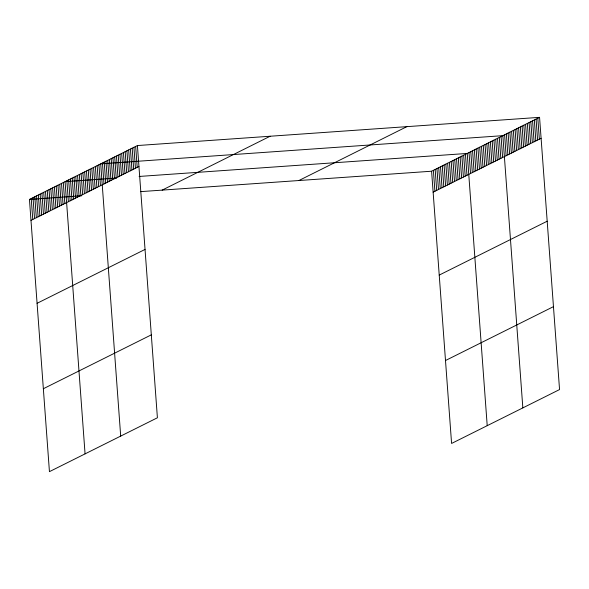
<?xml version="1.0" encoding="UTF-8"?>
<svg xmlns="http://www.w3.org/2000/svg" width="589" height="589" viewBox="0 0 589 589"><rect width="100%" height="100%" fill="white"/><g stroke="black" fill="none" stroke-linecap="round" stroke-linejoin="round"><path stroke-width="0.88" d="M137.414 145.549L157.403 417.778L49.439 471.656L29.45 199.428L137.414 145.549L539.561 117.344L559.55 389.572L451.586 443.451L431.597 171.222L539.561 117.344M30.989 220.382L138.952 166.503M162.159 190.122L270.123 136.243M37.078 303.306L145.041 249.427M298.888 180.528L406.852 126.65M433.136 192.176L541.1 138.29M43.35 388.74L151.314 334.854M439.225 275.092L547.188 221.214M445.498 360.527L553.461 306.648M116.534 178.04L65.077 181.648L85.066 453.876M139.107 176.457L467.224 153.442L487.213 425.67M29.45 199.428L81.812 195.762M140.491 191.639L431.597 171.222M537.809 118.212L539.347 139.166M536.064 119.088L537.602 140.035M534.319 119.957L535.85 140.911M532.566 120.833L534.105 141.78M530.822 121.702L532.36 142.656M529.069 122.578L530.608 143.525M527.324 123.447L528.863 144.401M525.572 124.323L527.111 145.269M523.827 125.192L525.366 146.146M522.082 126.068L523.621 147.014M520.33 126.937L521.869 147.891M518.585 127.813L520.124 148.759M516.833 128.682L518.372 149.635M515.088 129.551L516.627 150.504M513.343 130.427L514.882 151.38M511.591 131.295L513.129 152.249M509.846 132.172L511.385 153.125M508.093 133.04L509.632 153.994M506.349 133.917L507.887 154.87M504.596 134.785L506.135 155.739M522.841 407.89L502.851 135.661L100.704 163.867L120.693 436.096M501.07 136.552L502.608 157.499M499.288 137.436L500.827 158.389M497.506 138.327L499.045 159.28M495.724 139.218L497.263 160.171M493.943 140.108L495.482 161.055M492.161 140.992L493.7 161.946M490.379 141.883L491.918 162.836M488.598 142.774L490.136 163.727M486.823 143.664L488.355 164.611M485.041 144.548L486.58 165.502M483.26 145.439L484.799 166.392M481.478 146.33L483.017 167.283M479.696 147.221L481.235 168.167M477.915 148.104L479.453 169.058M476.133 148.995L477.672 169.949M474.351 149.886L475.89 170.839M472.569 150.777L474.108 171.723M470.788 151.66L472.326 172.614M469.006 152.551L470.545 173.505M465.443 154.333L466.981 175.279M463.661 155.216L465.2 176.17M461.879 156.107L463.418 177.061M460.097 156.998L461.636 177.952M458.316 157.889L459.854 178.835M456.534 158.772L458.073 179.726M454.752 159.663L456.291 180.617M452.97 160.554L454.509 181.508M451.189 161.445L452.727 182.391M449.414 162.328L450.953 183.282M447.633 163.219L449.171 184.173M445.851 164.11L447.39 185.064M444.069 165.001L445.608 185.947M442.287 165.884L443.826 186.838M440.506 166.775L442.044 187.729M438.724 167.666L440.263 188.62M436.942 168.557L438.481 189.503M435.161 169.441L436.699 190.394M433.379 170.331L434.918 191.285M135.661 146.425L137.2 167.372M133.917 147.294L135.455 168.248M132.164 148.17L133.703 169.117M130.419 149.039L131.958 169.993M128.674 149.915L130.213 170.862M126.922 150.784L128.461 171.738M125.177 151.66L126.716 172.606M123.425 152.529L124.964 173.483M121.68 153.405L123.219 174.351M119.935 154.274L121.474 175.227M118.183 155.15L119.722 176.096M116.438 156.019L117.977 176.972M114.686 156.895L116.224 177.841M112.941 157.764L114.48 178.717M111.196 158.64L112.727 179.586M109.444 159.509L110.982 180.462M107.699 160.385L109.237 181.331M105.946 161.253L107.485 182.207M104.201 162.122L105.74 183.076M102.449 162.998L103.988 183.952M98.923 164.758L100.461 185.712M97.141 165.649L98.68 186.603M95.359 166.54L96.898 187.486M93.577 167.423L95.116 188.377M91.796 168.314L93.334 189.268M90.014 169.205L91.553 190.159M88.232 170.096L89.771 191.042M86.45 170.979L87.989 191.933M84.669 171.87L86.208 192.824M82.894 172.761L84.433 193.715M81.113 173.652L82.651 194.598M79.331 174.535L80.87 195.489M77.549 175.426L79.088 196.38M75.767 176.317L77.306 197.271M73.986 177.208L75.525 198.154M72.204 178.092L73.743 199.045M70.422 178.982L71.961 199.936M68.641 179.873L70.179 200.827M66.859 180.764L68.398 201.71M63.295 182.538L64.834 203.492M61.514 183.429L63.052 204.383M59.732 184.32L61.271 205.267M57.95 185.204L59.489 206.157M56.169 186.095L57.707 207.048M54.387 186.985L55.926 207.939M52.605 187.876L54.144 208.823M50.823 188.76L52.362 209.713M49.042 189.651L50.58 210.604M47.267 190.541L48.799 211.495M45.486 191.432L47.024 212.379M43.704 192.316L45.243 213.27M41.922 193.207L43.461 214.16M40.14 194.098L41.679 215.051M38.359 194.988L39.897 215.935M36.577 195.872L38.116 216.826M34.795 196.763L36.334 217.716M33.013 197.654L34.552 218.607M31.232 198.545L32.77 219.491"/></g></svg>
